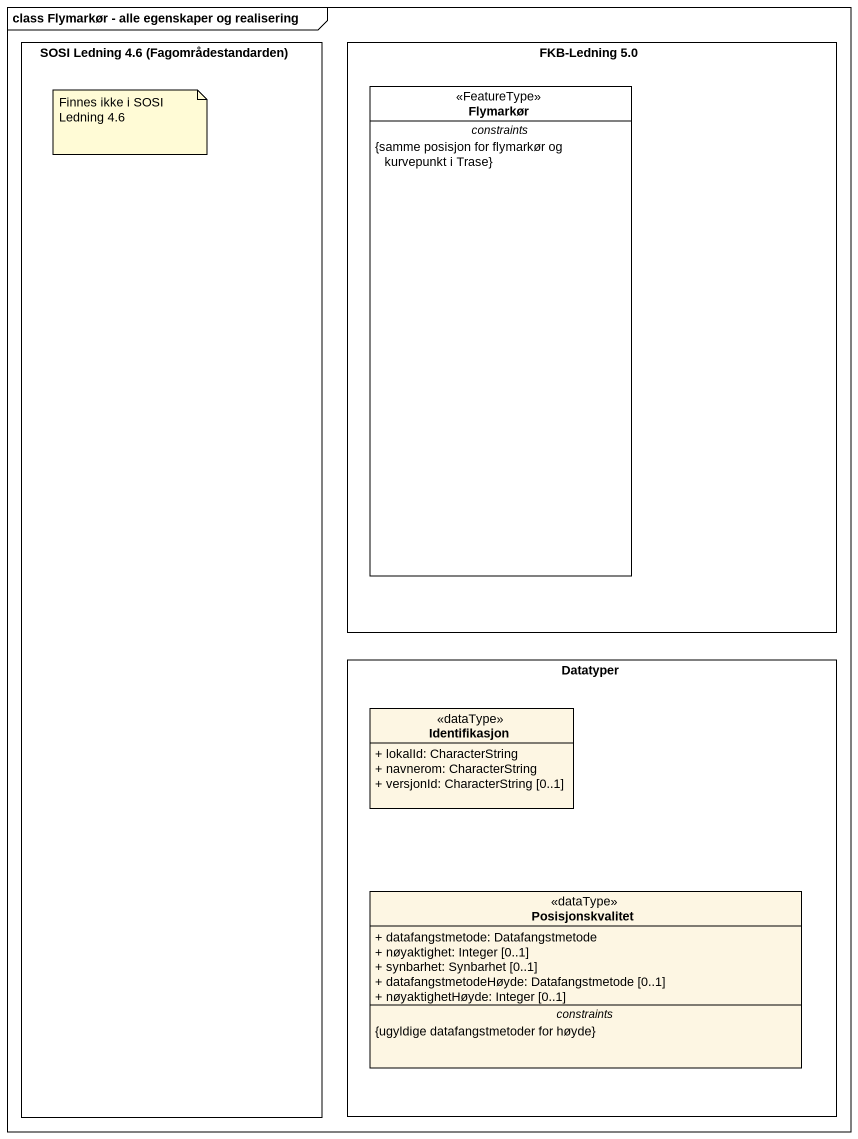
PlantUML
@startuml
mainframe class Flymarkør - alle egenskaper og realisering
allowmixing
hide circle
hide empty members
skinparam classAttributeIconSize 0
rectangle "SOSI Ledning 4.6 (Fagområdestandarden)" as SOSI_Ledning_4_6
rectangle "FKB-Ledning 5.0" as FKB_Ledning_5_0 {
  class Flymarkør <<FeatureType>> #FFFFFF {
    -- constraints --
    {samme posisjon for flymarkør og kurvepunkt i Trase}
  }
}
rectangle Datatyper {
  class Identifikasjon <<dataType>> {
    + lokalId: CharacterString
    + navnerom: CharacterString
    + versjonId: CharacterString [0..1]
  }
  class Posisjonskvalitet <<dataType>> {
    + datafangstmetode: Datafangstmetode
    + nøyaktighet: Integer [0..1]
    + synbarhet: Synbarhet [0..1]
    + datafangstmetodeHøyde: Datafangstmetode [0..1]
    + nøyaktighetHøyde: Integer [0..1]
    -- constraints --
    {ugyldige datafangstmetoder for høyde}
  }
}
note as N1
  Finnes ikke i SOSI Ledning 4.6
end note
@enduml
